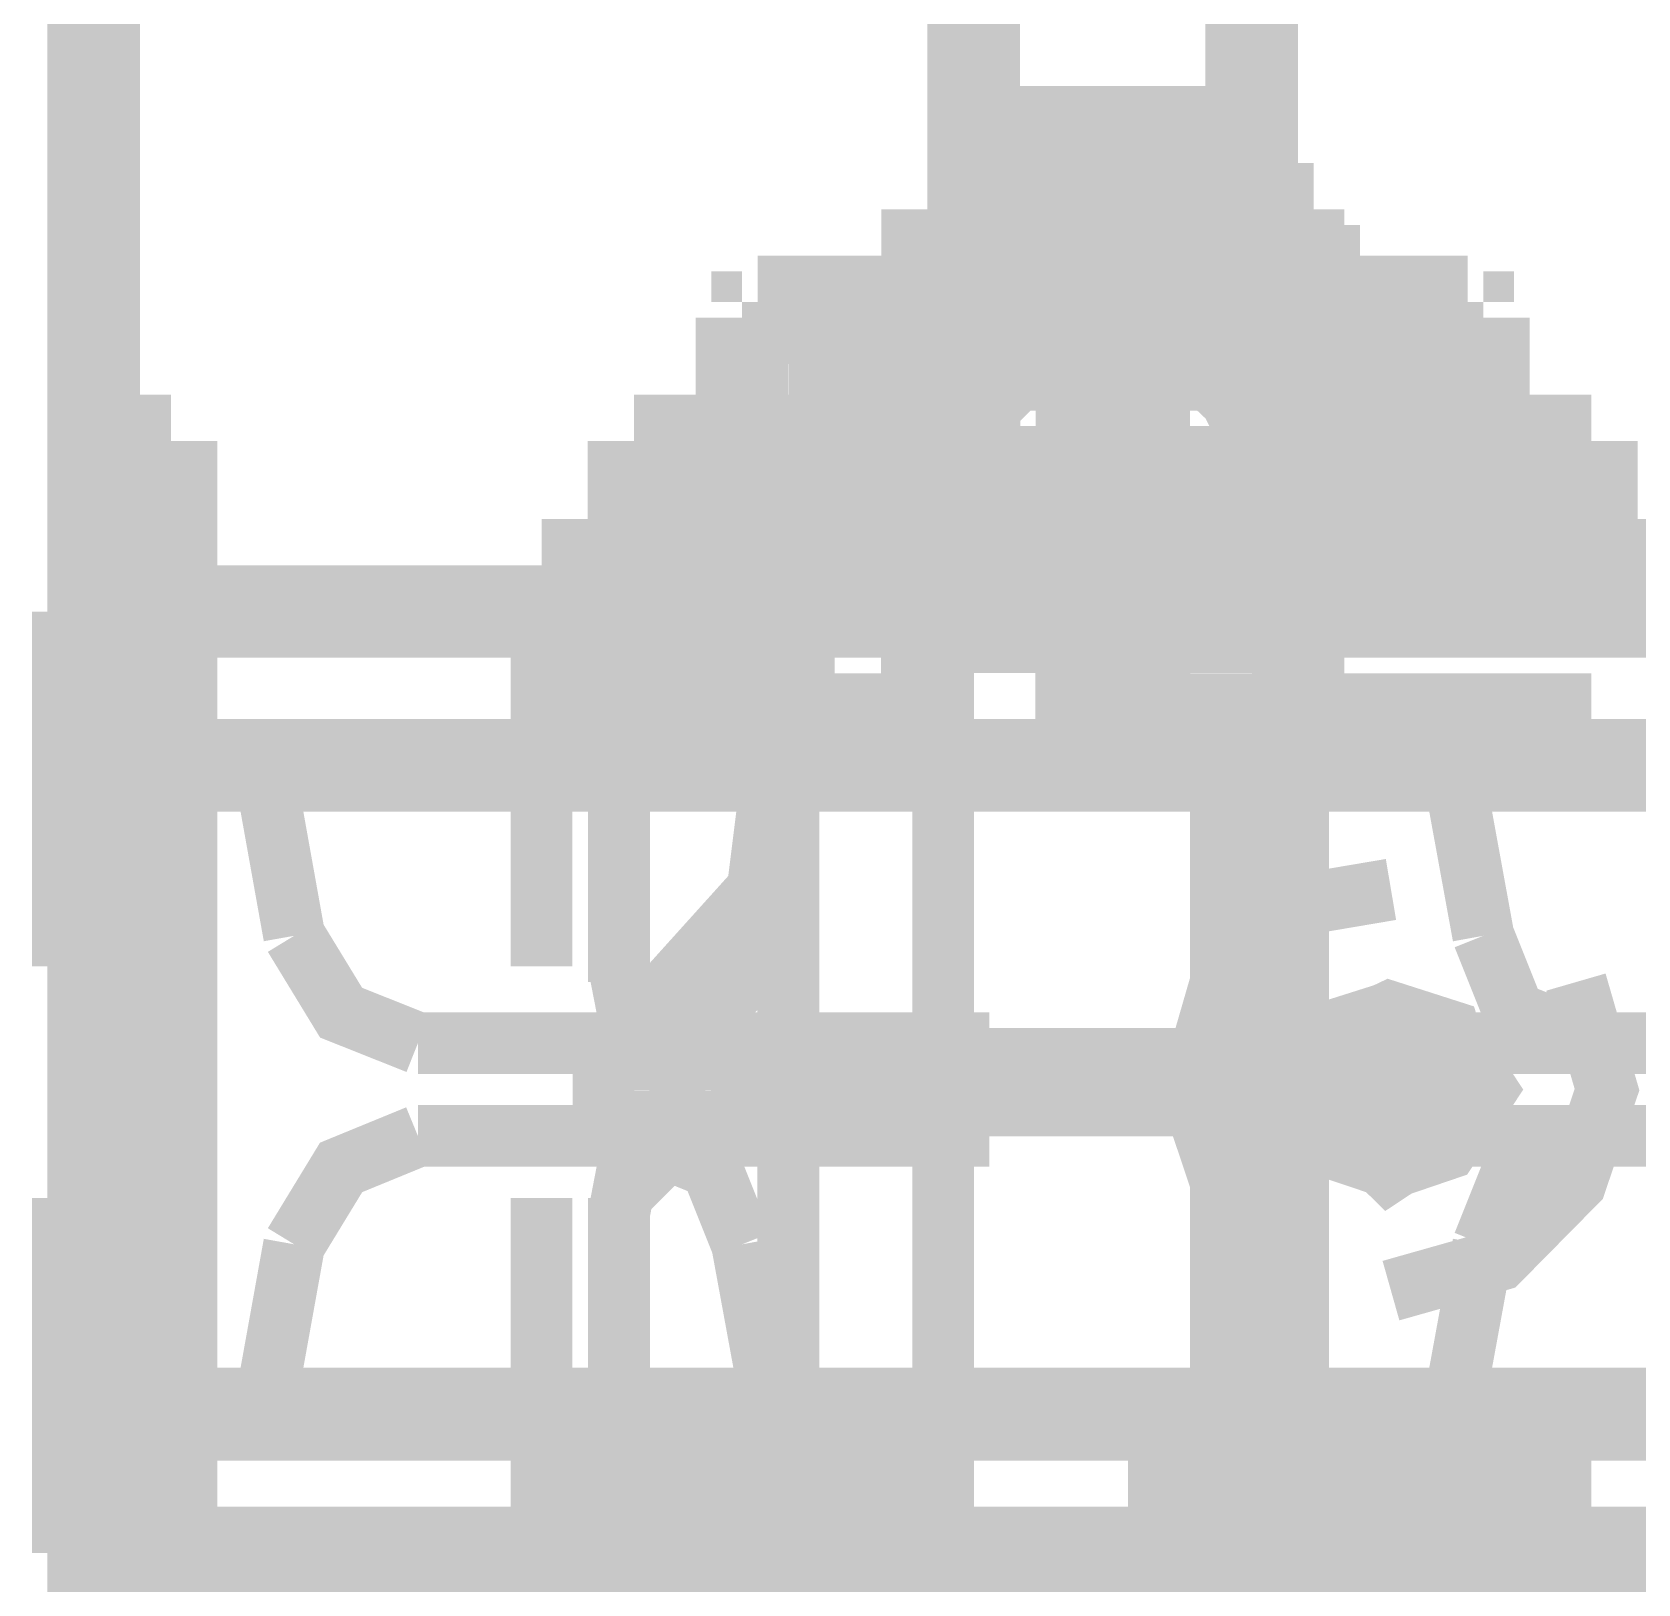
# Model space of a CAD drawing. Extents: x 0.1 to 11.6, y 0.3 to 16.2.
# Drawn here: x 8.0167 to 8.19, y 11.9834 to 12.1508 of the extents above; entities that cross this region are included whole.
import ezdxf

# ---------------------------------------------------------------- set-up
doc = ezdxf.new("R2010")
doc.units = 0
doc.header["$MEASUREMENT"] = 0

msp = doc.modelspace()

# ---------------------------------------------------------------- linework, layer by layer
at = {"color": 0}
for points, const_width in [([(8.02333, 11.07), (8.02333, 12.2983)], 0.01), ([(8.11833, 12.16), (8.11833, 12.1383)], 0.01), ([(8.14833, 12.16), (8.14833, 12.1583), (8.14833, 12.1567), (8.14833, 12.155)], 0.01), ([(8.14833, 12.1383), (8.14833, 12.155)], 0.01), ([(8.12001, 12.14), (8.11833, 12.1383)], 0.01), ([(8.12001, 12.14), (8.14665, 12.14)], 0.01), ([(8.14833, 12.1383), (8.14665, 12.14)], 0.01), ([(8.11833, 12.1383), (8.11833, 12.135)], 0.01), ([(8.14833, 12.1383), (8.11833, 12.1383)], 0.01), ([(8.14833, 12.135), (8.14833, 12.1383)], 0.01), ([(8.14833, 12.135), (8.11833, 12.135)], 0.01), ([(8.12001, 12.135), (8.12001, 12.1317)], 0.01), ([(8.14665, 12.1317), (8.14665, 12.135)], 0.01), ([(8.11333, 12.1317), (8.11501, 12.1317)], 0.01), ([(8.11333, 12.1317), (8.11333, 12.1217)], 0.01), ([(8.11333, 12.1317), (8.15332, 12.1317)], 0.01), ([(8.11833, 12.1317), (8.12001, 12.1317)], 0.01), ([(8.14833, 12.1317), (8.11833, 12.1317)], 0.01), ([(8.14833, 12.1317), (8.15001, 12.1317)], 0.01), ([(8.15332, 12.1317), (8.155, 12.1317)], 0.01), ([(8.15332, 12.13), (8.15332, 12.1317)], 0.01), ([(8.11833, 12.1317), (8.11664, 12.1317)], 0.00667), ([(8.11833, 12.1317), (8.11833, 12.095)], 0.00667), ([(8.11833, 12.1317), (8.11833, 12.0883)], 0.00667), ([(8.13997, 12.1267), (8.13997, 12.1283), (8.14165, 12.1283), (8.14165, 12.13), (8.14333, 12.13)], 0.01), ([(8.14333, 12.13), (8.14501, 12.13)], 0.01), ([(8.15001, 12.1317), (8.14833, 12.1317)], 0.00667), ([(8.14833, 12.095), (8.14833, 12.1317)], 0.00667), ([(8.14833, 12.0883), (8.14833, 12.1317)], 0.00667), ([(8.155, 12.13), (8.15332, 12.13)], 0.01), ([(8.15332, 12.1267), (8.15332, 12.1283), (8.15332, 12.13)], 0.01), ([(8.155, 12.13), (8.155, 12.1267)], 0.01), ([(8.14501, 12.1283), (8.14333, 12.1283)], 0.01), ([(8.14333, 12.1283), (8.14333, 12.1267)], 0.01), ([(8.14333, 12.1283), (8.14501, 12.1267)], 0.01), ([(8.14333, 12.13), (8.14333, 12.1283), (8.14501, 12.1283), (8.14501, 12.1267)], 0.00667), ([(8.14501, 12.1267), (8.14501, 12.1283)], 0.01), ([(8.15332, 12.13), (8.15332, 12.1283)], 0.00667), ([(8.14333, 12.1233), (8.14165, 12.1233), (8.14165, 12.125), (8.13997, 12.125), (8.13997, 12.1267)], 0.01), ([(8.14333, 12.1283), (8.14165, 12.1283)], 0.00667), ([(8.14165, 12.1267), (8.14165, 12.1283)], 0.00667), ([(8.14333, 12.1267), (8.14333, 12.125)], 0.01), ([(8.14501, 12.1267), (8.14333, 12.125)], 0.01), ([(8.14501, 12.125), (8.14501, 12.1267)], 0.01), ([(8.14501, 12.1267), (8.14665, 12.1267)], 0.01), ([(8.15332, 12.1233), (8.15332, 12.125), (8.15332, 12.1267)], 0.01), ([(8.15332, 12.1267), (8.15332, 12.1283)], 0.00667), ([(8.15332, 12.1283), (8.15332, 12.1267)], 0.00667), ([(8.155, 12.1283), (8.15332, 12.1283)], 0.00667), ([(8.15332, 12.125), (8.15332, 12.1283)], 0.00667), ([(8.155, 12.1267), (8.155, 12.1233)], 0.01), ([(8.14333, 12.1267), (8.14165, 12.1267)], 0.00667), ([(8.14165, 12.125), (8.14165, 12.1267)], 0.00667), ([(8.14333, 12.125), (8.14501, 12.125)], 0.01), ([(8.14501, 12.1267), (8.14501, 12.125), (8.14333, 12.125), (8.14333, 12.1233)], 0.00667), ([(8.15332, 12.1267), (8.15332, 12.125), (8.15332, 12.1233)], 0.00667), ([(8.15332, 12.125), (8.15332, 12.1267)], 0.00667), ([(8.155, 12.1267), (8.15332, 12.1267)], 0.00667), ([(8.095, 12.1217), (8.095, 12.12), (8.09332, 12.12)], 0.01), ([(8.17165, 12.1217), (8.095, 12.1217)], 0.01), ([(8.14333, 12.125), (8.14165, 12.125)], 0.00667), ([(8.14333, 12.1233), (8.14501, 12.1233)], 0.01), ([(8.15332, 12.1217), (8.15332, 12.1233)], 0.01), ([(8.15332, 12.1233), (8.155, 12.1233)], 0.01), ([(8.155, 12.125), (8.15332, 12.125)], 0.00667), ([(8.17333, 12.12), (8.17165, 12.12), (8.17165, 12.1217)], 0.01), ([(8.09332, 12.12), (8.09332, 12.1067)], 0.01), ([(8.09999, 12.1217), (8.10167, 12.1217)], 0.00667), ([(8.09999, 12.12), (8.09999, 12.1217)], 0.00667), ([(8.11333, 12.1217), (8.11333, 12.12)], 0.00667), ([(8.15332, 12.12), (8.15332, 12.1217)], 0.00667), ([(8.16667, 12.1217), (8.16835, 12.1217)], 0.00667), ([(8.16667, 12.1217), (8.16667, 12.12)], 0.00667), ([(8.17333, 12.1067), (8.17333, 12.12)], 0.01), ([(8.09999, 12.12), (8.09999, 12.1183)], 0.00667), ([(8.09999, 12.12), (8.10167, 12.12)], 0.00667), ([(8.11165, 12.12), (8.155, 12.12)], 0.00667), ([(8.11165, 12.12), (8.11165, 12.1183)], 0.00667), ([(8.155, 12.1183), (8.155, 12.12)], 0.00667), ([(8.16667, 12.1183), (8.16667, 12.12)], 0.00667), ([(8.16667, 12.12), (8.16835, 12.12)], 0.00667), ([(8.16667, 12.1183), (8.09999, 12.1183)], 0.00667), ([(8.10335, 12.1183), (8.10167, 12.11), (8.10335, 12.1017)], 0.00667), ([(8.10335, 12.1183), (8.10167, 12.1166)], 0.00667), ([(8.16336, 12.1183), (8.10335, 12.1183)], 0.00667), ([(8.10335, 12.1183), (8.16336, 12.1183)], 0.00667), ([(8.10335, 12.1183), (8.10499, 12.1183)], 0.00667), ([(8.10335, 12.1183), (8.10499, 12.1183)], 0.00667), ([(8.10499, 12.1183), (8.16168, 12.1183)], 0.00667), ([(8.10499, 12.1183), (8.13336, 12.1183)], 0.00667), ([(8.10499, 12.1183), (8.10499, 12.115)], 0.00667), ([(8.10499, 12.1183), (8.10667, 12.1183)], 0.00667), ([(8.10835, 12.1183), (8.10667, 12.115)], 0.00667), ([(8.10835, 12.1183), (8.13336, 12.1183)], 0.00667), ([(8.10835, 12.1183), (8.10835, 12.115)], 0.00667), ([(8.11003, 12.1183), (8.10835, 12.1183)], 0.00667), ([(8.11003, 12.1183), (8.10835, 12.1183)], 0.00667), ([(8.11003, 12.1183), (8.13336, 12.1183)], 0.00667), ([(8.11003, 12.1183), (8.15668, 12.1183)], 0.00667), ([(8.11165, 12.1183), (8.11333, 12.1183)], 0.00667), ([(8.11333, 12.1183), (8.11333, 12.1166)], 0.00667), ([(8.13167, 12.1166), (8.12999, 12.115), (8.12999, 12.1133)], 0.01), ([(8.13499, 12.1166), (8.13336, 12.1166), (8.13167, 12.1166)], 0.01), ([(8.13667, 12.1133), (8.13667, 12.115), (8.13499, 12.1166)], 0.01), ([(8.13336, 12.1183), (8.16168, 12.1183)], 0.00667), ([(8.13336, 12.1183), (8.15831, 12.1183)], 0.00667), ([(8.13336, 12.1183), (8.15668, 12.1183)], 0.00667), ([(8.15332, 12.1166), (8.15332, 12.1183)], 0.00667), ([(8.155, 12.1183), (8.15668, 12.1183)], 0.00667), ([(8.15831, 12.1183), (8.15668, 12.1183)], 0.00667), ([(8.15831, 12.1183), (8.15668, 12.1183)], 0.00667), ([(8.16, 12.115), (8.15831, 12.1183)], 0.00667), ([(8.15831, 12.115), (8.15831, 12.1183)], 0.00667), ([(8.16168, 12.115), (8.16168, 12.1183)], 0.00667), ([(8.16168, 12.1183), (8.16336, 12.1183)], 0.00667), ([(8.16499, 12.1166), (8.16336, 12.1183)], 0.00667), ([(8.16336, 12.1183), (8.16499, 12.1183)], 0.00667), ([(8.16499, 12.115), (8.16336, 12.1183)], 0.00667), ([(8.16336, 12.1183), (8.16499, 12.1183)], 0.00667), ([(8.13167, 12.1166), (8.10167, 12.1166)], 0.00667), ([(8.10167, 12.1166), (8.10167, 12.115), (8.10167, 12.1133)], 0.00667), ([(8.10667, 12.1166), (8.10499, 12.115)], 0.00667), ([(8.10667, 12.1166), (8.16, 12.1166)], 0.00667), ([(8.10667, 12.1166), (8.13167, 12.1166)], 0.00667), ([(8.10667, 12.1166), (8.10667, 12.115)], 0.00667), ([(8.10667, 12.1166), (8.10835, 12.1166)], 0.00667), ([(8.10835, 12.1166), (8.13167, 12.1166)], 0.00667), ([(8.11003, 12.1166), (8.10835, 12.115)], 0.00667), ([(8.10835, 12.1166), (8.10835, 12.115)], 0.00667), ([(8.11003, 12.1166), (8.15831, 12.1166)], 0.00667), ([(8.11003, 12.1166), (8.11165, 12.115)], 0.00667), ([(8.11333, 12.1166), (8.11165, 12.115)], 0.00667), ([(8.11165, 12.1166), (8.11165, 12.115)], 0.00667), ([(8.13667, 12.1133), (8.13499, 12.1133), (8.13499, 12.115), (8.13336, 12.115), (8.13167, 12.115), (8.13167, 12.1133), (8.12999, 12.1133)], 0.01), ([(8.12999, 12.1133), (8.13167, 12.1133), (8.13167, 12.115), (8.13336, 12.115), (8.13499, 12.115), (8.13499, 12.1133), (8.13667, 12.1133)], 0.01), ([(8.13499, 12.1166), (8.13167, 12.1166)], 0.00667), ([(8.13167, 12.1166), (8.13336, 12.1166)], 0.00667), ([(8.13167, 12.1166), (8.13336, 12.1166)], 0.00667), ([(8.13167, 12.1166), (8.13499, 12.1166)], 0.00667), ([(8.13167, 12.1166), (8.13336, 12.1166)], 0.00667), ([(8.13336, 12.1166), (8.13499, 12.1166)], 0.00667), ([(8.16499, 12.1166), (8.13499, 12.1166)], 0.00667), ([(8.13499, 12.1166), (8.13667, 12.1166)], 0.00667), ([(8.13499, 12.1166), (8.13667, 12.1166)], 0.00667), ([(8.13499, 12.1166), (8.16, 12.1166)], 0.00667), ([(8.13499, 12.1166), (8.15831, 12.1166)], 0.00667), ([(8.155, 12.115), (8.15332, 12.1166)], 0.00667), ([(8.155, 12.115), (8.15668, 12.1166)], 0.00667), ([(8.155, 12.115), (8.155, 12.1166)], 0.00667), ([(8.15831, 12.115), (8.15831, 12.1166)], 0.00667), ([(8.15831, 12.115), (8.15831, 12.1166)], 0.00667), ([(8.16168, 12.115), (8.16, 12.1166)], 0.00667), ([(8.16, 12.115), (8.16, 12.1166)], 0.00667), ([(8.16, 12.1166), (8.16168, 12.1166)], 0.00667), ([(8.16499, 12.1133), (8.16499, 12.115), (8.16499, 12.1166)], 0.00667), ([(8.16168, 12.115), (8.10499, 12.115)], 0.00667), ([(8.10499, 12.115), (8.13167, 12.115)], 0.00667), ([(8.10499, 12.115), (8.16168, 12.115)], 0.00667), ([(8.13336, 12.115), (8.10499, 12.115)], 0.00667), ([(8.10499, 12.115), (8.10667, 12.115)], 0.00667), ([(8.10499, 12.115), (8.10667, 12.115)], 0.00667), ([(8.10499, 12.115), (8.10667, 12.115)], 0.00667), ([(8.10499, 12.115), (8.10667, 12.115)], 0.00667), ([(8.10667, 12.115), (8.10835, 12.115)], 0.00667), ([(8.10667, 12.115), (8.10667, 12.1133)], 0.00667), ([(8.10835, 12.115), (8.15831, 12.115)], 0.00667), ([(8.10835, 12.115), (8.15831, 12.115)], 0.00667), ([(8.10835, 12.115), (8.11003, 12.115)], 0.00667), ([(8.11165, 12.115), (8.155, 12.115)], 0.00667), ([(8.11333, 12.115), (8.11165, 12.115)], 0.00667), ([(8.11333, 12.115), (8.13336, 12.115)], 0.00667), ([(8.11333, 12.115), (8.11333, 12.1133)], 0.00667), ([(8.13667, 12.1133), (8.13667, 12.1117), (8.13499, 12.1117), (8.13499, 12.11), (8.13336, 12.11), (8.13167, 12.11), (8.13167, 12.1117), (8.12999, 12.1117), (8.12999, 12.1133)], 0.01), ([(8.12999, 12.1133), (8.12999, 12.11), (8.13167, 12.1083)], 0.01), ([(8.12999, 12.1133), (8.13167, 12.1133)], 0.01), ([(8.12999, 12.1133), (8.13167, 12.1133)], 0.01), ([(8.12999, 12.1133), (8.13167, 12.1133), (8.13167, 12.115), (8.13336, 12.115), (8.13499, 12.115), (8.13499, 12.1133), (8.13667, 12.1133)], 0.00667), ([(8.13499, 12.1133), (8.13499, 12.115), (8.13336, 12.115), (8.13167, 12.115), (8.13167, 12.1133)], 0.00667), ([(8.13167, 12.115), (8.13336, 12.115)], 0.00667), ([(8.13499, 12.1083), (8.13667, 12.11), (8.13667, 12.1133)], 0.01), ([(8.13336, 12.115), (8.13499, 12.115)], 0.00667), ([(8.16168, 12.115), (8.13336, 12.115)], 0.00667), ([(8.13336, 12.115), (8.15332, 12.115)], 0.00667), ([(8.13499, 12.115), (8.16168, 12.115)], 0.00667), ([(8.155, 12.115), (8.15332, 12.115)], 0.00667), ([(8.15332, 12.1133), (8.15332, 12.115)], 0.00667), ([(8.15831, 12.115), (8.16, 12.115)], 0.00667), ([(8.16168, 12.115), (8.16, 12.115)], 0.00667), ([(8.16, 12.115), (8.16168, 12.115)], 0.00667), ([(8.16499, 12.115), (8.16, 12.115)], 0.00667), ([(8.16168, 12.115), (8.16336, 12.115)], 0.00667), ([(8.16168, 12.115), (8.16336, 12.115)], 0.00667), ([(8.16168, 12.115), (8.16336, 12.115)], 0.00667), ([(8.16168, 12.115), (8.16336, 12.115)], 0.00667), ([(8.16499, 12.1133), (8.16499, 12.115)], 0.00667), ([(8.13167, 12.1133), (8.10167, 12.1133)], 0.00667), ([(8.10167, 12.1133), (8.10167, 12.11)], 0.00667), ([(8.10667, 12.1133), (8.10499, 12.11), (8.10667, 12.1067)], 0.00667), ([(8.10667, 12.1133), (8.10835, 12.1133)], 0.00667), ([(8.11333, 12.1133), (8.13336, 12.1133)], 0.00667), ([(8.11333, 12.105), (8.11501, 12.1083), (8.11501, 12.1117), (8.11333, 12.1133)], 0.00667), ([(8.13667, 12.1133), (8.13667, 12.1117), (8.13499, 12.1117), (8.13499, 12.11), (8.13336, 12.11), (8.13167, 12.11), (8.13167, 12.1117), (8.12999, 12.1117), (8.12999, 12.1133)], 0.00667), ([(8.12999, 12.1133), (8.13167, 12.1133)], 0.00667), ([(8.12999, 12.1133), (8.12999, 12.1117), (8.13167, 12.1117), (8.13167, 12.11), (8.13336, 12.11), (8.13499, 12.11), (8.13499, 12.1117), (8.13667, 12.1117), (8.13667, 12.1133)], 0.00667), ([(8.13167, 12.1133), (8.13167, 12.1117), (8.13167, 12.11), (8.13336, 12.11), (8.13499, 12.11), (8.13499, 12.1117), (8.13499, 12.1133)], 0.00667), ([(8.13167, 12.1133), (8.13499, 12.1133)], 0.00667), ([(8.13336, 12.1133), (8.15332, 12.1133)], 0.00667), ([(8.16499, 12.1133), (8.13499, 12.1133)], 0.00667), ([(8.13667, 12.1133), (8.13835, 12.1133)], 0.00667), ([(8.13667, 12.1133), (8.13835, 12.1133)], 0.00667), ([(8.13667, 12.1133), (8.13835, 12.1133)], 0.00667), ([(8.15332, 12.1133), (8.15169, 12.1117), (8.15169, 12.1083), (8.15332, 12.105)], 0.00667), ([(8.16, 12.1133), (8.16168, 12.1133)], 0.00667), ([(8.16, 12.1133), (8.16168, 12.1133)], 0.00667), ([(8.16, 12.1067), (8.16168, 12.11), (8.16, 12.1133)], 0.00667), ([(8.16, 12.1133), (8.16168, 12.1133)], 0.00667), ([(8.16, 12.1133), (8.16168, 12.1133)], 0.00667), ([(8.16, 12.1133), (8.16499, 12.1133)], 0.00667), ([(8.16499, 12.1133), (8.16667, 12.1133)], 0.00667), ([(8.16499, 12.11), (8.16499, 12.1133)], 0.00667), ([(8.16499, 12.11), (8.16499, 12.1133)], 0.00667), ([(8.09999, 12.11), (8.10335, 12.11)], 0.00667), ([(8.09999, 12.11), (8.09999, 12.1)], 0.00667), ([(8.10335, 12.11), (8.10499, 12.11)], 0.00667), ([(8.10335, 12.1), (8.10335, 12.11)], 0.00667), ([(8.10499, 12.1), (8.10499, 12.1017), (8.10499, 12.1033), (8.10499, 12.105), (8.10499, 12.1067), (8.10499, 12.1083), (8.10499, 12.11)], 0.00667), ([(8.13167, 12.1083), (8.13336, 12.1083), (8.13499, 12.1083)], 0.01), ([(8.16168, 12.11), (8.16168, 12.1083), (8.16168, 12.1067), (8.16168, 12.105), (8.16168, 12.1033), (8.16168, 12.1017), (8.16168, 12.1)], 0.00667), ([(8.16168, 12.11), (8.16336, 12.11)], 0.00667), ([(8.16336, 12.11), (8.16667, 12.11)], 0.00667), ([(8.16336, 12.1), (8.16336, 12.11)], 0.00667), ([(8.16336, 12.1017), (8.16499, 12.11)], 0.00667), ([(8.16667, 12.1), (8.16667, 12.11)], 0.00667), ([(8.03168, 12.1067), (8.02333, 12.1067)], 0.01), ([(8.03168, 12.1067), (8.03168, 11.9667)], 0.01), ([(8.08165, 12.1067), (8.08165, 12.1017)], 0.01), ([(8.08165, 12.1067), (8.10167, 12.1067)], 0.01), ([(8.10167, 12.1067), (8.11501, 12.1067)], 0.01), ([(8.11333, 12.1033), (8.11501, 12.1033), (8.11501, 12.105), (8.11501, 12.1067)], 0.01), ([(8.11501, 12.1067), (8.11664, 12.1067)], 0.01), ([(8.13167, 12.1083), (8.13336, 12.1083)], 0.00667), ([(8.13167, 12.1083), (8.13336, 12.1083)], 0.00667), ([(8.13499, 12.1083), (8.13667, 12.1083)], 0.00667), ([(8.13499, 12.1083), (8.13667, 12.1083)], 0.00667), ([(8.15169, 12.1067), (8.15332, 12.1067)], 0.01), ([(8.15169, 12.1067), (8.15169, 12.105), (8.15332, 12.1033)], 0.01), ([(8.15169, 12.1067), (8.16499, 12.1067)], 0.01), ([(8.16499, 12.1067), (8.185, 12.1067)], 0.01), ([(8.185, 12.1017), (8.185, 12.1067)], 0.01), ([(8.08664, 12.1067), (8.08664, 12.0933)], 0.00667), ([(8.09169, 12.1033), (8.09332, 12.1033), (8.09332, 12.1067)], 0.00667), ([(8.09332, 12.1067), (8.095, 12.1067)], 0.00667), ([(8.09831, 12.1067), (8.09831, 12.105), (8.09831, 12.1033), (8.09668, 12.1033)], 0.00667), ([(8.09831, 12.1067), (8.09999, 12.1067)], 0.00667), ([(8.09831, 12.0933), (8.09831, 12.1067)], 0.00667), ([(8.10667, 12.1067), (8.10835, 12.1067)], 0.00667), ([(8.10667, 12.1067), (8.10667, 12.105)], 0.00667), ([(8.11833, 12.105), (8.11833, 12.1067), (8.11664, 12.1067), (8.11664, 12.105)], 0.00667), ([(8.11833, 12.105), (8.11833, 12.1067), (8.12001, 12.1067), (8.12001, 12.105)], 0.00667), ([(8.12001, 12.1067), (8.11833, 12.1067)], 0.00667), ([(8.16, 12.1067), (8.16168, 12.1067)], 0.00667), ([(8.16, 12.105), (8.16, 12.1067)], 0.00667), ([(8.16835, 12.1067), (8.16997, 12.1067)], 0.00667), ([(8.16997, 12.1033), (8.16835, 12.1033), (8.16835, 12.105), (8.16835, 12.1067)], 0.00667), ([(8.16835, 12.1067), (8.16835, 12.0933)], 0.00667), ([(8.17333, 12.1067), (8.17503, 12.1067)], 0.00667), ([(8.17333, 12.1067), (8.17333, 12.1033), (8.17503, 12.1033)], 0.00667), ([(8.18001, 12.0933), (8.18001, 12.1067)], 0.00667), ([(8.09332, 12.1017), (8.095, 12.1017), (8.095, 12.1033), (8.09668, 12.1033), (8.09831, 12.1033)], 0.01), ([(8.09831, 12.1033), (8.16835, 12.1033)], 0.01), ([(8.10667, 12.105), (8.10499, 12.1033)], 0.00667), ([(8.10667, 12.105), (8.10835, 12.105)], 0.00667), ([(8.11333, 12.105), (8.13336, 12.105)], 0.00667), ([(8.11333, 12.105), (8.11333, 12.1033)], 0.00667), ([(8.11664, 12.105), (8.11833, 12.105)], 0.00667), ([(8.11664, 12.105), (8.11833, 12.105)], 0.00667), ([(8.12001, 12.105), (8.11833, 12.105)], 0.00667), ([(8.11833, 12.105), (8.12001, 12.105)], 0.00667), ([(8.13336, 12.105), (8.15332, 12.105)], 0.00667), ([(8.15332, 12.1033), (8.15332, 12.105)], 0.00667), ([(8.16, 12.105), (8.16168, 12.105)], 0.00667), ([(8.16168, 12.1033), (8.16168, 12.105)], 0.00667), ([(8.16835, 12.1033), (8.16997, 12.1033), (8.17165, 12.1033), (8.17165, 12.1017), (8.17333, 12.1017)], 0.01), ([(8.08165, 12.1017), (8.08165, 12.0933)], 0.01), ([(8.08333, 12.1033), (8.08165, 12.1033), (8.08165, 12.1017)], 0.00667), ([(8.08501, 12.1033), (8.08333, 12.1033)], 0.00667), ([(8.09668, 12.1033), (8.08501, 12.1033)], 0.00667), ([(8.10499, 12.1033), (8.16168, 12.1033)], 0.00667), ([(8.10499, 12.1033), (8.13336, 12.1033)], 0.00667), ([(8.10499, 12.1033), (8.16168, 12.1033)], 0.00667), ([(8.10499, 12.1033), (8.16168, 12.1033)], 0.00667), ([(8.10499, 12.1033), (8.10667, 12.1033)], 0.00667), ([(8.10499, 12.1033), (8.10667, 12.1033)], 0.00667), ([(8.10499, 12.1033), (8.10667, 12.1033)], 0.00667), ([(8.10499, 12.1033), (8.10667, 12.1033)], 0.00667), ([(8.10499, 12.1033), (8.10499, 12.1017)], 0.00667), ([(8.10667, 12.1033), (8.16, 12.1033)], 0.00667), ([(8.10667, 12.1033), (8.16, 12.1033)], 0.00667), ([(8.10667, 12.1033), (8.10835, 12.1033)], 0.00667), ([(8.10667, 12.1033), (8.10835, 12.1033)], 0.00667), ([(8.10667, 12.1033), (8.10835, 12.1017)], 0.00667), ([(8.10835, 12.1033), (8.15831, 12.1033)], 0.00667), ([(8.10835, 12.1033), (8.15831, 12.1033)], 0.00667), ([(8.10835, 12.1033), (8.15831, 12.1033)], 0.00667), ([(8.10835, 12.1033), (8.10835, 12.1017)], 0.00667), ([(8.10835, 12.1033), (8.11003, 12.1033)], 0.00667), ([(8.10835, 12.1033), (8.11003, 12.1017)], 0.00667), ([(8.10835, 12.1033), (8.11003, 12.1033)], 0.00667), ([(8.11165, 12.1033), (8.11003, 12.1033)], 0.00667), ([(8.11165, 12.1033), (8.155, 12.1033)], 0.00667), ([(8.11165, 12.1033), (8.11333, 12.1033)], 0.00667), ([(8.11165, 12.1033), (8.11165, 12.1017)], 0.00667), ([(8.11165, 12.1033), (8.11333, 12.1033)], 0.00667), ([(8.11333, 12.1033), (8.15332, 12.1033)], 0.00667), ([(8.11333, 12.1033), (8.11333, 12.1)], 0.00667), ([(8.13336, 12.1033), (8.16168, 12.1033)], 0.00667), ([(8.15332, 12.1033), (8.155, 12.1033)], 0.00667), ([(8.15332, 12.1033), (8.155, 12.1033)], 0.00667), ([(8.15332, 12.1), (8.15332, 12.1033)], 0.00667), ([(8.15668, 12.1033), (8.155, 12.1033)], 0.00667), ([(8.155, 12.1017), (8.155, 12.1033)], 0.00667), ([(8.15831, 12.1017), (8.16, 12.1033)], 0.00667), ([(8.15831, 12.1017), (8.15831, 12.1033)], 0.00667), ([(8.15831, 12.1033), (8.16, 12.1033)], 0.00667), ([(8.15831, 12.1017), (8.15831, 12.1033)], 0.00667), ([(8.15831, 12.1033), (8.16, 12.1033)], 0.00667), ([(8.16, 12.1033), (8.16168, 12.1033)], 0.00667), ([(8.16, 12.1033), (8.16168, 12.1033)], 0.00667), ([(8.16, 12.1033), (8.16168, 12.1033)], 0.00667), ([(8.16168, 12.1033), (8.16336, 12.1033)], 0.00667), ([(8.16168, 12.1033), (8.16336, 12.1033)], 0.00667), ([(8.16168, 12.1033), (8.16336, 12.1033)], 0.00667), ([(8.16168, 12.1017), (8.16168, 12.1033)], 0.00667), ([(8.18164, 12.1033), (8.16997, 12.1033)], 0.00667), ([(8.17665, 12.1033), (8.17833, 12.1033)], 0.00667), ([(8.17665, 12.1033), (8.17833, 12.1033)], 0.00667), ([(8.17665, 12.1033), (8.17833, 12.1033)], 0.00667), ([(8.17665, 12.1033), (8.17833, 12.1033)], 0.00667), ([(8.17665, 12.1033), (8.17833, 12.1033)], 0.00667), ([(8.17833, 12.1033), (8.18001, 12.1033)], 0.00667), ([(8.17833, 12.1033), (8.18001, 12.1033)], 0.00667), ([(8.17833, 12.1033), (8.18001, 12.1033)], 0.00667), ([(8.17833, 12.1033), (8.18001, 12.1033)], 0.00667), ([(8.17833, 12.1033), (8.18001, 12.1033)], 0.00667), ([(8.17833, 12.1033), (8.18001, 12.1033)], 0.00667), ([(8.17833, 12.1033), (8.18001, 12.1033)], 0.00667), ([(8.17833, 12.1033), (8.18001, 12.1033)], 0.00667), ([(8.17833, 12.1033), (8.18001, 12.1033)], 0.00667), ([(8.18001, 12.1033), (8.18164, 12.1033)], 0.00667), ([(8.18001, 12.1033), (8.18164, 12.1033)], 0.00667), ([(8.18001, 12.1033), (8.18164, 12.1033)], 0.00667), ([(8.18001, 12.1033), (8.18164, 12.1033)], 0.00667), ([(8.18001, 12.1033), (8.18164, 12.1033)], 0.00667), ([(8.18001, 12.1033), (8.18164, 12.1033)], 0.00667), ([(8.18001, 12.1033), (8.18164, 12.1033)], 0.00667), ([(8.18001, 12.1033), (8.18164, 12.1033)], 0.00667), ([(8.18001, 12.1033), (8.18164, 12.1033)], 0.00667), ([(8.18332, 12.1033), (8.18164, 12.1033)], 0.00667), ([(8.18164, 12.1033), (8.18332, 12.1033)], 0.00667), ([(8.18164, 12.1033), (8.18332, 12.1033)], 0.00667), ([(8.18164, 12.1033), (8.18332, 12.1033)], 0.00667), ([(8.185, 12.1017), (8.185, 12.1033), (8.18332, 12.1033)], 0.00667), ([(8.185, 12.1017), (8.185, 12.0933)], 0.01), ([(8.10335, 12.1017), (8.13336, 12.1017)], 0.00667), ([(8.10335, 12.1017), (8.10499, 12.1017)], 0.00667), ([(8.10499, 12.1017), (8.16168, 12.1017)], 0.00667), ([(8.10499, 12.1017), (8.13336, 12.1017)], 0.00667), ([(8.10499, 12.1017), (8.10667, 12.1017)], 0.00667), ([(8.10835, 12.1017), (8.15831, 12.1017)], 0.00667), ([(8.10835, 12.1017), (8.11003, 12.1)], 0.00667), ([(8.10835, 12.1017), (8.11003, 12.1)], 0.00667), ([(8.11003, 12.1017), (8.13336, 12.1017)], 0.00667), ([(8.11165, 12.1017), (8.11333, 12.1017)], 0.00667), ([(8.13336, 12.1017), (8.16336, 12.1017)], 0.00667), ([(8.13336, 12.1017), (8.16168, 12.1017)], 0.00667), ([(8.13336, 12.1017), (8.15831, 12.1017)], 0.00667), ([(8.155, 12.1017), (8.15668, 12.1017)], 0.00667), ([(8.15668, 12.1), (8.15831, 12.1017)], 0.00667), ([(8.15668, 12.1), (8.15831, 12.1017)], 0.00667), ([(8.16168, 12.1017), (8.16336, 12.1017)], 0.00667), ([(8.16336, 12.1017), (8.16499, 12.1017)], 0.00667), ([(8.09999, 12.1), (8.10335, 12.1)], 0.00667), ([(8.09999, 12.1), (8.09999, 12.0983)], 0.00667), ([(8.10335, 12.1), (8.10499, 12.1)], 0.00667), ([(8.10335, 12.1), (8.10499, 12.1)], 0.00667), ([(8.10335, 12.1), (8.10499, 12.1)], 0.00667), ([(8.16168, 12.1), (8.10499, 12.1)], 0.00667), ([(8.10499, 12.1), (8.10667, 12.1)], 0.00667), ([(8.11003, 12.1), (8.13336, 12.1)], 0.00667), ([(8.11003, 12.1), (8.15668, 12.1)], 0.00667), ([(8.11165, 12.1), (8.11165, 12.0983)], 0.00667), ([(8.13336, 12.1), (8.15668, 12.1)], 0.00667), ([(8.155, 12.0983), (8.155, 12.1)], 0.00667), ([(8.16168, 12.1), (8.16336, 12.1)], 0.00667), ([(8.16168, 12.1), (8.16336, 12.1)], 0.00667), ([(8.16336, 12.1), (8.16499, 12.1)], 0.00667), ([(8.16336, 12.1), (8.16667, 12.1)], 0.00667), ([(8.16667, 12.0983), (8.16667, 12.1)], 0.00667), ([(8.08832, 12.0983), (8.08832, 12.0933)], 0.00667), ([(8.08832, 12.0983), (8.09169, 12.0983)], 0.00667), ([(8.10335, 12.0983), (8.09169, 12.0983)], 0.00667), ([(8.09999, 12.0983), (8.10167, 12.0983)], 0.00667), ([(8.10335, 12.0983), (8.10667, 12.0983)], 0.00667), ([(8.10335, 12.0983), (8.10335, 12.0933)], 0.00667), ([(8.10335, 12.0933), (8.10335, 12.0983)], 0.00667), ([(8.10667, 12.0983), (8.16, 12.0983)], 0.00667), ([(8.11165, 12.0983), (8.13336, 12.0983)], 0.00667), ([(8.11333, 12.0983), (8.11333, 12.095)], 0.00667), ([(8.13336, 12.0983), (8.155, 12.0983)], 0.00667), ([(8.15332, 12.095), (8.15332, 12.0983)], 0.00667), ([(8.16, 12.0983), (8.16336, 12.0983)], 0.00667), ([(8.17503, 12.0983), (8.16336, 12.0983)], 0.00667), ([(8.16336, 12.0933), (8.16336, 12.0983)], 0.00667), ([(8.16336, 12.0983), (8.16336, 12.0933)], 0.00667), ([(8.16667, 12.0983), (8.16835, 12.0983)], 0.00667), ([(8.17503, 12.0983), (8.17833, 12.0983)], 0.00667), ([(8.17833, 12.0983), (8.17833, 12.0933)], 0.00667), ([(8.07167, 12.0883), (8.07167, 12.0933)], 0.01), ([(8.13336, 12.0933), (8.07167, 12.0933)], 0.01), ([(8.11333, 12.095), (8.13336, 12.095)], 0.00667), ([(8.11333, 12.095), (8.11501, 12.095)], 0.00667), ([(8.11664, 12.095), (8.11833, 12.095)], 0.00667), ([(8.25836, 12.0933), (8.13336, 12.0933)], 0.01), ([(8.13336, 12.095), (8.15332, 12.095)], 0.00667), ([(8.14833, 12.095), (8.15001, 12.095)], 0.00667), ([(8.15332, 12.095), (8.155, 12.095)], 0.00667), ([(8.03168, 12.0933), (8.02333, 12.0933)], 0.00667), ([(8.08165, 12.0933), (8.08165, 12.0883)], 0.00667), ([(8.08501, 12.0883), (8.08501, 12.0933)], 0.00667), ([(8.08664, 12.0933), (8.08664, 12.0883)], 0.00667), ([(8.095, 12.0883), (8.095, 12.0933)], 0.00667), ([(8.09831, 12.0883), (8.09831, 12.0933)], 0.00667), ([(8.14665, 12.0883), (8.14665, 12.0933)], 0.00667), ([(8.15169, 12.0883), (8.15169, 12.0933)], 0.00667), ([(8.16336, 12.0933), (8.16336, 12.0883)], 0.00667), ([(8.16835, 12.0933), (8.16835, 12.0883)], 0.00667), ([(8.17503, 12.0883), (8.17503, 12.0933)], 0.00667), ([(8.18001, 12.0883), (8.18001, 12.0933)], 0.00667), ([(8.03168, 12.0883), (8.09831, 12.0883)], 0.01), ([(8.13336, 12.0883), (8.09831, 12.0883)], 0.01), ([(8.09831, 12.0883), (8.09831, 12.0717)], 0.01), ([(8.26335, 12.0883), (8.13336, 12.0883)], 0.01), ([(8.02001, 12.05), (8.02001, 12.0883)], 0.00667), ([(8.02001, 12.0883), (8.03168, 12.0883)], 0.00667), ([(8.07167, 12.05), (8.07167, 12.0883)], 0.00667), ([(8.11501, 12.0883), (8.11501, 12.0566)], 0.00667), ([(8.11833, 12.0883), (8.11833, 12.085)], 0.00667), ([(8.14833, 12.085), (8.14833, 12.0883)], 0.00667), ([(8.15169, 12.0717), (8.15169, 12.0883)], 0.00667), ([(8.155, 12.085), (8.11165, 12.085)], 0.00667), ([(8.11165, 12.085), (8.11165, 12.0717)], 0.00667), ([(8.15332, 12.085), (8.11333, 12.085)], 0.00667), ([(8.11333, 12.085), (8.11333, 12.0717)], 0.00667), ([(8.11501, 12.085), (8.11501, 12.0717)], 0.00667), ([(8.15169, 12.0717), (8.15169, 12.085)], 0.00667), ([(8.15332, 12.0717), (8.15332, 12.085)], 0.00667), ([(8.155, 12.0717), (8.155, 12.085)], 0.00667), ([(8.07167, 12.08), (8.08003, 12.08)], 0.00667), ([(8.08003, 12.08), (8.07835, 12.0783), (8.07835, 12.0767), (8.07835, 12.0733), (8.08003, 12.0733)], 0.00667), ([(8.08003, 12.05), (8.08003, 12.08)], 0.00667), ([(8.08003, 12.08), (8.09, 12.08)], 0.00667), ([(8.10835, 12.0783), (8.08003, 12.0783)], 0.00667), ([(8.08003, 12.0783), (8.08003, 12.0483)], 0.00667), ([(8.185, 12.0783), (8.13499, 12.0783)], 0.00667), ([(8.02333, 12.0767), (8.03168, 12.0767)], 0.00667), ([(8.20833, 12.0717), (8.03168, 12.0717)], 0.01), ([(8.03668, 12.0733), (8.035, 12.0733), (8.035, 12.0717)], 0.00667), ([(8.08003, 12.0733), (8.07497, 12.0733), (8.06836, 12.0733), (8.06168, 12.0733), (8.05501, 12.0733), (8.05003, 12.0733), (8.04665, 12.0733), (8.04335, 12.0733), (8.04167, 12.0733), (8.03836, 12.0733), (8.03668, 12.0733)], 0.00667), ([(8.04167, 12.0717), (8.04167, 12.0733), (8.03999, 12.0733)], 0.00667), ([(8.08003, 12.0733), (8.09, 12.0733)], 0.00667), ([(8.14833, 12.0733), (8.14501, 12.0733), (8.13336, 12.0733), (8.125, 12.0733), (8.11501, 12.0733), (8.10667, 12.0733), (8.09831, 12.0733), (8.09, 12.0733)], 0.00667), ([(8.22999, 12.0733), (8.22835, 12.0733), (8.22499, 12.0733), (8.22331, 12.0733), (8.22, 12.0733), (8.21669, 12.0733), (8.21164, 12.0733), (8.20503, 12.0733), (8.19835, 12.0733), (8.19168, 12.0733), (8.18332, 12.0733), (8.17503, 12.0733), (8.17333, 12.0733)], 0.00667), ([(8.02669, 12.0717), (8.02501, 12.0717), (8.02333, 12.07)], 0.00667), ([(8.03168, 12.0717), (8.03, 12.0717), (8.02832, 12.0717), (8.02669, 12.0717)], 0.00667), ([(8.04167, 12.0717), (8.04497, 12.0533)], 0.00667), ([(8.09668, 12.0717), (8.095, 12.0583)], 0.00667), ([(8.09831, 12.0717), (8.09831, 12.0017)], 0.00667), ([(8.155, 12.0717), (8.11165, 12.0717)], 0.00667), ([(8.11501, 12.0717), (8.11501, 12.0017)], 0.00667), ([(8.14501, 12.0717), (8.14501, 12.0667)], 0.00667), ([(8.14665, 12.0717), (8.14665, 12.0667)], 0.00667), ([(8.15001, 12.0017), (8.15001, 12.0717)], 0.00667), ([(8.15001, 12.0667), (8.15001, 12.0684), (8.15001, 12.07), (8.15001, 12.0717), (8.15169, 12.0717)], 0.00667), ([(8.15169, 12.0717), (8.15332, 12.0717)], 0.00667), ([(8.15332, 12.0017), (8.15332, 12.0717)], 0.00667), ([(8.17333, 12.0533), (8.16997, 12.0717)], 0.00667), ([(8.14501, 12.0667), (8.14501, 12.0067)], 0.00667), ([(8.14665, 12.0667), (8.14665, 12.0067)], 0.00667), ([(8.15001, 12.0067), (8.15001, 12.0667)], 0.00667), ([(8.08003, 12.0417), (8.095, 12.0583)], 0.00667), ([(8.095, 12.0583), (8.09668, 12.0583)], 0.00667), ([(8.095, 12.0583), (8.09668, 12.0583)], 0.00667), ([(8.095, 12.0583), (8.09668, 12.0583)], 0.00667), ([(8.095, 12.0583), (8.09668, 12.0583)], 0.00667), ([(8.095, 12.0583), (8.09668, 12.0583)], 0.00667), ([(8.16336, 12.0583), (8.15332, 12.0566), (8.14501, 12.0483), (8.14165, 12.0367), (8.14501, 12.0267)], 0.00667), ([(8.04497, 12.0533), (8.04665, 12.0533)], 0.00667), ([(8.04497, 12.0533), (8.05003, 12.045), (8.05832, 12.0417)], 0.00667), ([(8.08165, 12.0417), (8.08333, 12.0417), (8.08501, 12.0417), (8.08501, 12.0433), (8.08664, 12.0433), (8.08832, 12.0433), (8.08832, 12.045), (8.09, 12.045), (8.09169, 12.0467), (8.09169, 12.0483), (8.09332, 12.0483), (8.09332, 12.05), (8.095, 12.0517), (8.095, 12.0533)], 0.00667), ([(8.17333, 12.0533), (8.17665, 12.045), (8.185, 12.0417)], 0.00667), ([(8.08003, 12.05), (8.08165, 12.0417), (8.09, 12.04)], 0.00667), ([(8.08003, 12.0483), (8.09, 12.04)], 0.00667), ([(8.16336, 12.015), (8.17503, 12.0183), (8.18332, 12.0267), (8.18668, 12.0367), (8.18332, 12.0483)], 0.00667), ([(8.05832, 12.0417), (8.06, 12.0417), (8.06168, 12.0417), (8.065, 12.0417), (8.06836, 12.0417), (8.07335, 12.0417), (8.08003, 12.0417), (8.08664, 12.0417), (8.09332, 12.0417), (8.10167, 12.0417), (8.11003, 12.0417), (8.11664, 12.0417), (8.12001, 12.0417)], 0.00667), ([(8.07835, 12.0417), (8.08003, 12.0417)], 0.00667), ([(8.14665, 12.0417), (8.14833, 12.0417), (8.15668, 12.0417), (8.16499, 12.0417), (8.17333, 12.0417), (8.18001, 12.0417), (8.18668, 12.0417), (8.19336, 12.0417), (8.19835, 12.0417), (8.20167, 12.0417), (8.20503, 12.0417), (8.20665, 12.0417), (8.20833, 12.0417)], 0.00667), ([(8.08003, 12.04), (8.07835, 12.0384), (8.07835, 12.0367), (8.07835, 12.035), (8.08003, 12.0333)], 0.00667), ([(8.08003, 12.04), (8.09, 12.04)], 0.00667), ([(8.09, 12.04), (8.09169, 12.04)], 0.00667), ([(8.13336, 12.04), (8.09, 12.04)], 0.00667), ([(8.16835, 12.04), (8.13336, 12.04)], 0.00667), ([(8.09, 12.035), (8.08003, 12.025)], 0.00667), ([(8.09, 12.035), (8.08165, 12.0317), (8.08003, 12.0233)], 0.00667), ([(8.09, 12.035), (8.09169, 12.035)], 0.00667), ([(8.09, 12.035), (8.13336, 12.035)], 0.00667), ([(8.13336, 12.035), (8.16835, 12.035)], 0.00667), ([(8.08003, 12.0333), (8.09, 12.0333)], 0.00667), ([(8.05832, 12.0317), (8.05003, 12.0283), (8.04497, 12.02)], 0.00667), ([(8.12001, 12.0317), (8.11664, 12.0317), (8.11003, 12.0317), (8.10167, 12.0317), (8.09332, 12.0317), (8.08664, 12.0317), (8.08003, 12.0317), (8.07335, 12.0317), (8.06836, 12.0317), (8.065, 12.0317), (8.06168, 12.0317), (8.06, 12.0317), (8.05832, 12.0317)], 0.00667), ([(8.09332, 12.02), (8.09, 12.0283), (8.08165, 12.0317)], 0.00667), ([(8.11501, 12.0317), (8.11501, 12.0017)], 0.00667), ([(8.20833, 12.0317), (8.20665, 12.0317), (8.20503, 12.0317), (8.20167, 12.0317), (8.19835, 12.0317), (8.19336, 12.0317), (8.18668, 12.0317), (8.18001, 12.0317), (8.17333, 12.0317), (8.16499, 12.0317), (8.15668, 12.0317), (8.14833, 12.0317), (8.14665, 12.0317)], 0.00667), ([(8.185, 12.0317), (8.17665, 12.0283), (8.17333, 12.02)], 0.00667), ([(8.02001, 11.9867), (8.02001, 12.025)], 0.00667), ([(8.07167, 11.9867), (8.07167, 12.025)], 0.00667), ([(8.08003, 11.995), (8.08003, 12.025)], 0.00667), ([(8.08003, 11.9933), (8.08003, 12.0233)], 0.00667), ([(8.04497, 12.02), (8.04167, 12.0017)], 0.00667), ([(8.04497, 12.02), (8.04665, 12.02)], 0.00667), ([(8.09332, 12.02), (8.09668, 12.0017)], 0.00667), ([(8.16997, 12.0017), (8.17333, 12.02)], 0.00667), ([(8.14501, 12.0067), (8.14501, 12.0017)], 0.00667), ([(8.14665, 12.0067), (8.14665, 12.0017)], 0.00667), ([(8.15169, 12.0017), (8.15001, 12.0017), (8.15001, 12.0033), (8.15001, 12.005), (8.15001, 12.0067)], 0.00667), ([(8.02333, 12.005), (8.02501, 12.0033), (8.02669, 12.0017)], 0.00667), ([(8.20833, 12.0017), (8.03168, 12.0017)], 0.01), ([(8.09831, 12.0017), (8.09831, 11.9867)], 0.01), ([(8.02669, 12.0017), (8.02832, 12.0017), (8.03, 12.0017), (8.03168, 12.0017)], 0.00667), ([(8.035, 12.0017), (8.035, 12), (8.03668, 12)], 0.00667), ([(8.03999, 12), (8.04167, 12.0017)], 0.00667), ([(8.11165, 12.0017), (8.13336, 12.0017)], 0.00667), ([(8.11165, 12.0017), (8.11165, 11.9883)], 0.00667), ([(8.11333, 12.0017), (8.11333, 11.9883)], 0.00667), ([(8.11501, 12.0017), (8.11501, 11.9867)], 0.00667), ([(8.11501, 12.0017), (8.11501, 11.9883)], 0.00667), ([(8.13336, 12.0017), (8.155, 12.0017)], 0.00667), ([(8.15169, 11.9983), (8.15169, 12.0017)], 0.00667), ([(8.15169, 11.9983), (8.15169, 12.0017)], 0.00667), ([(8.15332, 11.9883), (8.15332, 12.0017)], 0.00667), ([(8.155, 11.9983), (8.155, 12.0017)], 0.00667), ([(8.03668, 12), (8.03836, 12), (8.04167, 12), (8.04335, 12), (8.04665, 12), (8.05003, 12), (8.05501, 12), (8.06168, 12), (8.06836, 12), (8.07497, 12), (8.08003, 12)], 0.00667), ([(8.08003, 12), (8.07835, 12), (8.07835, 11.9967), (8.07835, 11.995), (8.08003, 11.995)], 0.00667), ([(8.08003, 12), (8.09, 12)], 0.00667), ([(8.09, 12), (8.09332, 12), (8.10167, 12), (8.11165, 12), (8.12332, 12), (8.13336, 12), (8.14333, 12), (8.14833, 12)], 0.00667), ([(8.17333, 12), (8.17665, 12), (8.18332, 12), (8.19168, 12), (8.19997, 12), (8.20503, 12), (8.21164, 12), (8.21669, 12), (8.22, 12), (8.22331, 12), (8.22667, 12), (8.22835, 12), (8.22999, 12)], 0.00667), ([(8.13835, 11.9983), (8.13835, 11.9916)], 0.00667), ([(8.15169, 11.9983), (8.13835, 11.9983)], 0.00667), ([(8.15001, 11.995), (8.15001, 11.9933), (8.15001, 11.9916), (8.15169, 11.9916), (8.15001, 11.9916), (8.15001, 11.9933), (8.15001, 11.995), (8.15001, 11.9967), (8.15001, 11.9983), (8.15169, 11.9983)], 0.00667), ([(8.15169, 11.9983), (8.15169, 11.99)], 0.00667), ([(8.155, 11.9983), (8.15169, 11.9983)], 0.00667), ([(8.155, 11.9983), (8.15668, 11.9983)], 0.00667), ([(8.155, 11.9983), (8.15668, 11.9983)], 0.00667), ([(8.155, 11.9983), (8.15668, 11.9983)], 0.00667), ([(8.155, 11.9983), (8.15668, 11.9983)], 0.00667), ([(8.155, 11.9983), (8.155, 11.9967)], 0.00667), ([(8.03168, 11.9967), (8.02333, 11.9967)], 0.00667), ([(8.155, 11.9967), (8.155, 11.995)], 0.00667), ([(8.07167, 11.9933), (8.08003, 11.9933)], 0.00667), ([(8.10835, 11.995), (8.08003, 11.995)], 0.00667), ([(8.08003, 11.995), (8.09, 11.995)], 0.00667), ([(8.185, 11.995), (8.13499, 11.995)], 0.00667), ([(8.155, 11.995), (8.155, 11.9933)], 0.00667), ([(8.155, 11.9933), (8.155, 11.9916)], 0.00667), ([(8.13835, 11.9916), (8.15169, 11.9916)], 0.00667), ([(8.15169, 11.9867), (8.15169, 11.9916)], 0.00667), ([(8.155, 11.9916), (8.15668, 11.9916)], 0.00667), ([(8.155, 11.9916), (8.155, 11.99)], 0.00667), ([(8.15169, 11.9883), (8.15169, 11.99)], 0.00667), ([(8.15169, 11.99), (8.155, 11.99)], 0.00667), ([(8.155, 11.99), (8.15668, 11.99)], 0.00667), ([(8.155, 11.9883), (8.155, 11.99)], 0.00667), ([(8.09831, 11.9867), (8.03168, 11.9867)], 0.01), ([(8.07167, 11.98), (8.07167, 11.9867)], 0.01), ([(8.13336, 11.9867), (8.09831, 11.9867)], 0.01), ([(8.11165, 11.9883), (8.13336, 11.9883)], 0.00667), ([(8.15332, 11.9883), (8.11333, 11.9883)], 0.00667), ([(8.11833, 11.9883), (8.11833, 11.9417)], 0.00667), ([(8.26335, 11.9867), (8.13336, 11.9867)], 0.01), ([(8.13336, 11.9883), (8.155, 11.9883)], 0.00667), ([(8.14833, 11.9417), (8.14833, 11.9883)], 0.00667), ([(8.03168, 11.9867), (8.02001, 11.9867)], 0.00667), ([(8.08501, 11.98), (8.08501, 11.9867)], 0.00667), ([(8.08664, 11.9867), (8.08664, 11.98)], 0.00667), ([(8.09831, 11.98), (8.09831, 11.9867)], 0.00667), ([(8.15169, 11.98), (8.15169, 11.9867)], 0.00667), ([(8.16835, 11.9867), (8.16835, 11.98)], 0.00667), ([(8.18001, 11.98), (8.18001, 11.9867)], 0.00667), ([(8.07167, 11.975), (8.07167, 11.98)], 0.01), ([(8.13336, 11.98), (8.07167, 11.98)], 0.01), ([(8.25836, 11.98), (8.13336, 11.98)], 0.01), ([(8.16, 11.975), (8.16, 11.98)], 0.01), ([(8.185, 11.9717), (8.185, 11.98)], 0.01)]:
    msp.add_lwpolyline(points, dxfattribs=dict(at, const_width=const_width))
for points, const_width in [([(8.14165, 12.1267), (8.14165, 12.125), (8.14333, 12.125), (8.14333, 12.1233), (8.14501, 12.1233), (8.14501, 12.125), (8.14665, 12.125), (8.14665, 12.1267), (8.14665, 12.1283), (8.14501, 12.1283), (8.14501, 12.13), (8.14333, 12.13), (8.14333, 12.1283), (8.14165, 12.1283), (8.14165, 12.1267)], 0.01), ([(8.13336, 12.11), (8.13499, 12.1117), (8.13499, 12.1133), (8.13336, 12.115), (8.13167, 12.1133), (8.13167, 12.1117), (8.13336, 12.11)], 0.01), ([(8.13336, 12.11), (8.13499, 12.11), (8.13667, 12.1133), (8.13499, 12.115), (8.13336, 12.115), (8.13167, 12.115), (8.12999, 12.1133), (8.13167, 12.11), (8.13336, 12.11)], 0.01), ([(8.13336, 12.11), (8.13499, 12.1117), (8.13499, 12.1133), (8.13336, 12.115), (8.13167, 12.1133), (8.13167, 12.1117), (8.13336, 12.11)], 0.00667), ([(8.11165, 12.105), (8.11501, 12.1067), (8.11664, 12.11), (8.11501, 12.1133), (8.11165, 12.115), (8.10835, 12.1133), (8.10667, 12.11), (8.10835, 12.1067), (8.11165, 12.105)], 0.00667), ([(8.12169, 12.105), (8.125, 12.1067), (8.12668, 12.11), (8.125, 12.1133), (8.12169, 12.115), (8.11833, 12.1133), (8.11664, 12.11), (8.11833, 12.1067), (8.12169, 12.105)], 0.00667), ([(8.13336, 12.1117), (8.13499, 12.1133), (8.13336, 12.1133), (8.13167, 12.1133), (8.13336, 12.1117)], 0.01), ([(8.13336, 12.11), (8.13499, 12.11), (8.13667, 12.1133), (8.13499, 12.115), (8.13336, 12.115), (8.13167, 12.115), (8.12999, 12.1133), (8.13167, 12.11), (8.13336, 12.11)], 0.00667), ([(8.13336, 12.1117), (8.13499, 12.1133), (8.13336, 12.1133), (8.13336, 12.1117)], 0.00667), ([(8.13336, 12.11), (8.13499, 12.1117), (8.13499, 12.1133), (8.13499, 12.115), (8.13336, 12.115), (8.13167, 12.115), (8.13167, 12.1133), (8.13167, 12.1117), (8.13336, 12.11)], 0.00667), ([(8.13336, 12.11), (8.13499, 12.11), (8.13499, 12.1133), (8.13499, 12.115), (8.13336, 12.115), (8.13167, 12.115), (8.13167, 12.1133), (8.13167, 12.11), (8.13336, 12.11)], 0.00667), ([(8.13336, 12.1117), (8.13336, 12.1133), (8.13336, 12.1117)], 0.01), ([(8.13667, 12.105), (8.14165, 12.1067), (8.14165, 12.11), (8.14165, 12.1133), (8.13667, 12.115), (8.13336, 12.1133), (8.13336, 12.11), (8.13336, 12.1067), (8.13667, 12.105)], 0.00667), ([(8.15169, 12.105), (8.155, 12.1067), (8.15668, 12.11), (8.155, 12.1133), (8.15169, 12.115), (8.14833, 12.1133), (8.14665, 12.11), (8.14833, 12.1067), (8.15169, 12.105)], 0.00667), ([(8.15668, 12.105), (8.16, 12.1067), (8.16168, 12.11), (8.16, 12.1133), (8.15668, 12.115), (8.15332, 12.1133), (8.15169, 12.11), (8.15332, 12.1067), (8.15668, 12.105)], 0.00667), ([(8.16, 12.1133), (8.16, 12.115), (8.16, 12.1133)], 0.00667), ([(8.13336, 12.1117), (8.13499, 12.1133), (8.13336, 12.1133), (8.13167, 12.1133), (8.13336, 12.1117)], 0.00667), ([(8.13336, 12.1117), (8.13499, 12.1117), (8.13499, 12.1133), (8.13336, 12.1133), (8.13167, 12.1133), (8.13336, 12.1117)], 0.00667), ([(8.13336, 12.1117), (8.13499, 12.1117), (8.13499, 12.1133), (8.13336, 12.1133), (8.13167, 12.1133), (8.13167, 12.1117), (8.13336, 12.1117)], 0.00667), ([(8.09, 12.0733), (8.09169, 12.0733), (8.09332, 12.0767), (8.09169, 12.0783), (8.09, 12.08), (8.08664, 12.0783), (8.08664, 12.0767), (8.08664, 12.0733), (8.09, 12.0733)], 0.01), ([(8.13336, 12.0833), (8.13499, 12.0833), (8.13667, 12.0833), (8.13667, 12.0817), (8.13667, 12.08), (8.13835, 12.08), (8.13835, 12.0783), (8.13667, 12.0767), (8.13667, 12.075), (8.13499, 12.075), (8.13336, 12.075), (8.13167, 12.075), (8.12999, 12.075), (8.12999, 12.0767), (8.12999, 12.0783), (8.12831, 12.0783), (8.12831, 12.08), (8.12999, 12.08), (8.12999, 12.0817), (8.12999, 12.0833), (8.13167, 12.0833), (8.13336, 12.0833)], 0.00667), ([(8.13336, 12.075), (8.13667, 12.0767), (8.13667, 12.0783), (8.13667, 12.0817), (8.13336, 12.0817), (8.13167, 12.0817), (8.12999, 12.0783), (8.13167, 12.0767), (8.13336, 12.075)], 0.00667), ([(8.16336, 12.03), (8.16835, 12.0333), (8.16997, 12.0367), (8.16835, 12.0417), (8.16336, 12.0433), (8.16, 12.0417), (8.15831, 12.0367), (8.16, 12.0333), (8.16336, 12.03)], 0.01), ([(8.16336, 12.03), (8.16835, 12.0317), (8.17165, 12.0367), (8.16835, 12.0417), (8.16336, 12.0433), (8.15831, 12.0417), (8.15668, 12.0367), (8.15831, 12.0317), (8.16336, 12.03)], 0.01), ([(8.08003, 12.0417), (8.07835, 12.0417), (8.08003, 12.0417)], 0.00667), ([(8.09, 12.0333), (8.09169, 12.035), (8.09332, 12.0367), (8.09169, 12.0384), (8.09, 12.04), (8.08664, 12.0384), (8.08664, 12.0367), (8.08664, 12.035), (8.09, 12.0333)], 0.00667), ([(8.09, 11.995), (8.09169, 11.995), (8.09332, 11.9967), (8.09169, 12), (8.09, 12), (8.08664, 12), (8.08664, 11.9967), (8.08664, 11.995), (8.09, 11.995)], 0.01)]:
    msp.add_lwpolyline(points, close=True, dxfattribs=dict(at, const_width=const_width))

doc.saveas('drawing.dxf')
